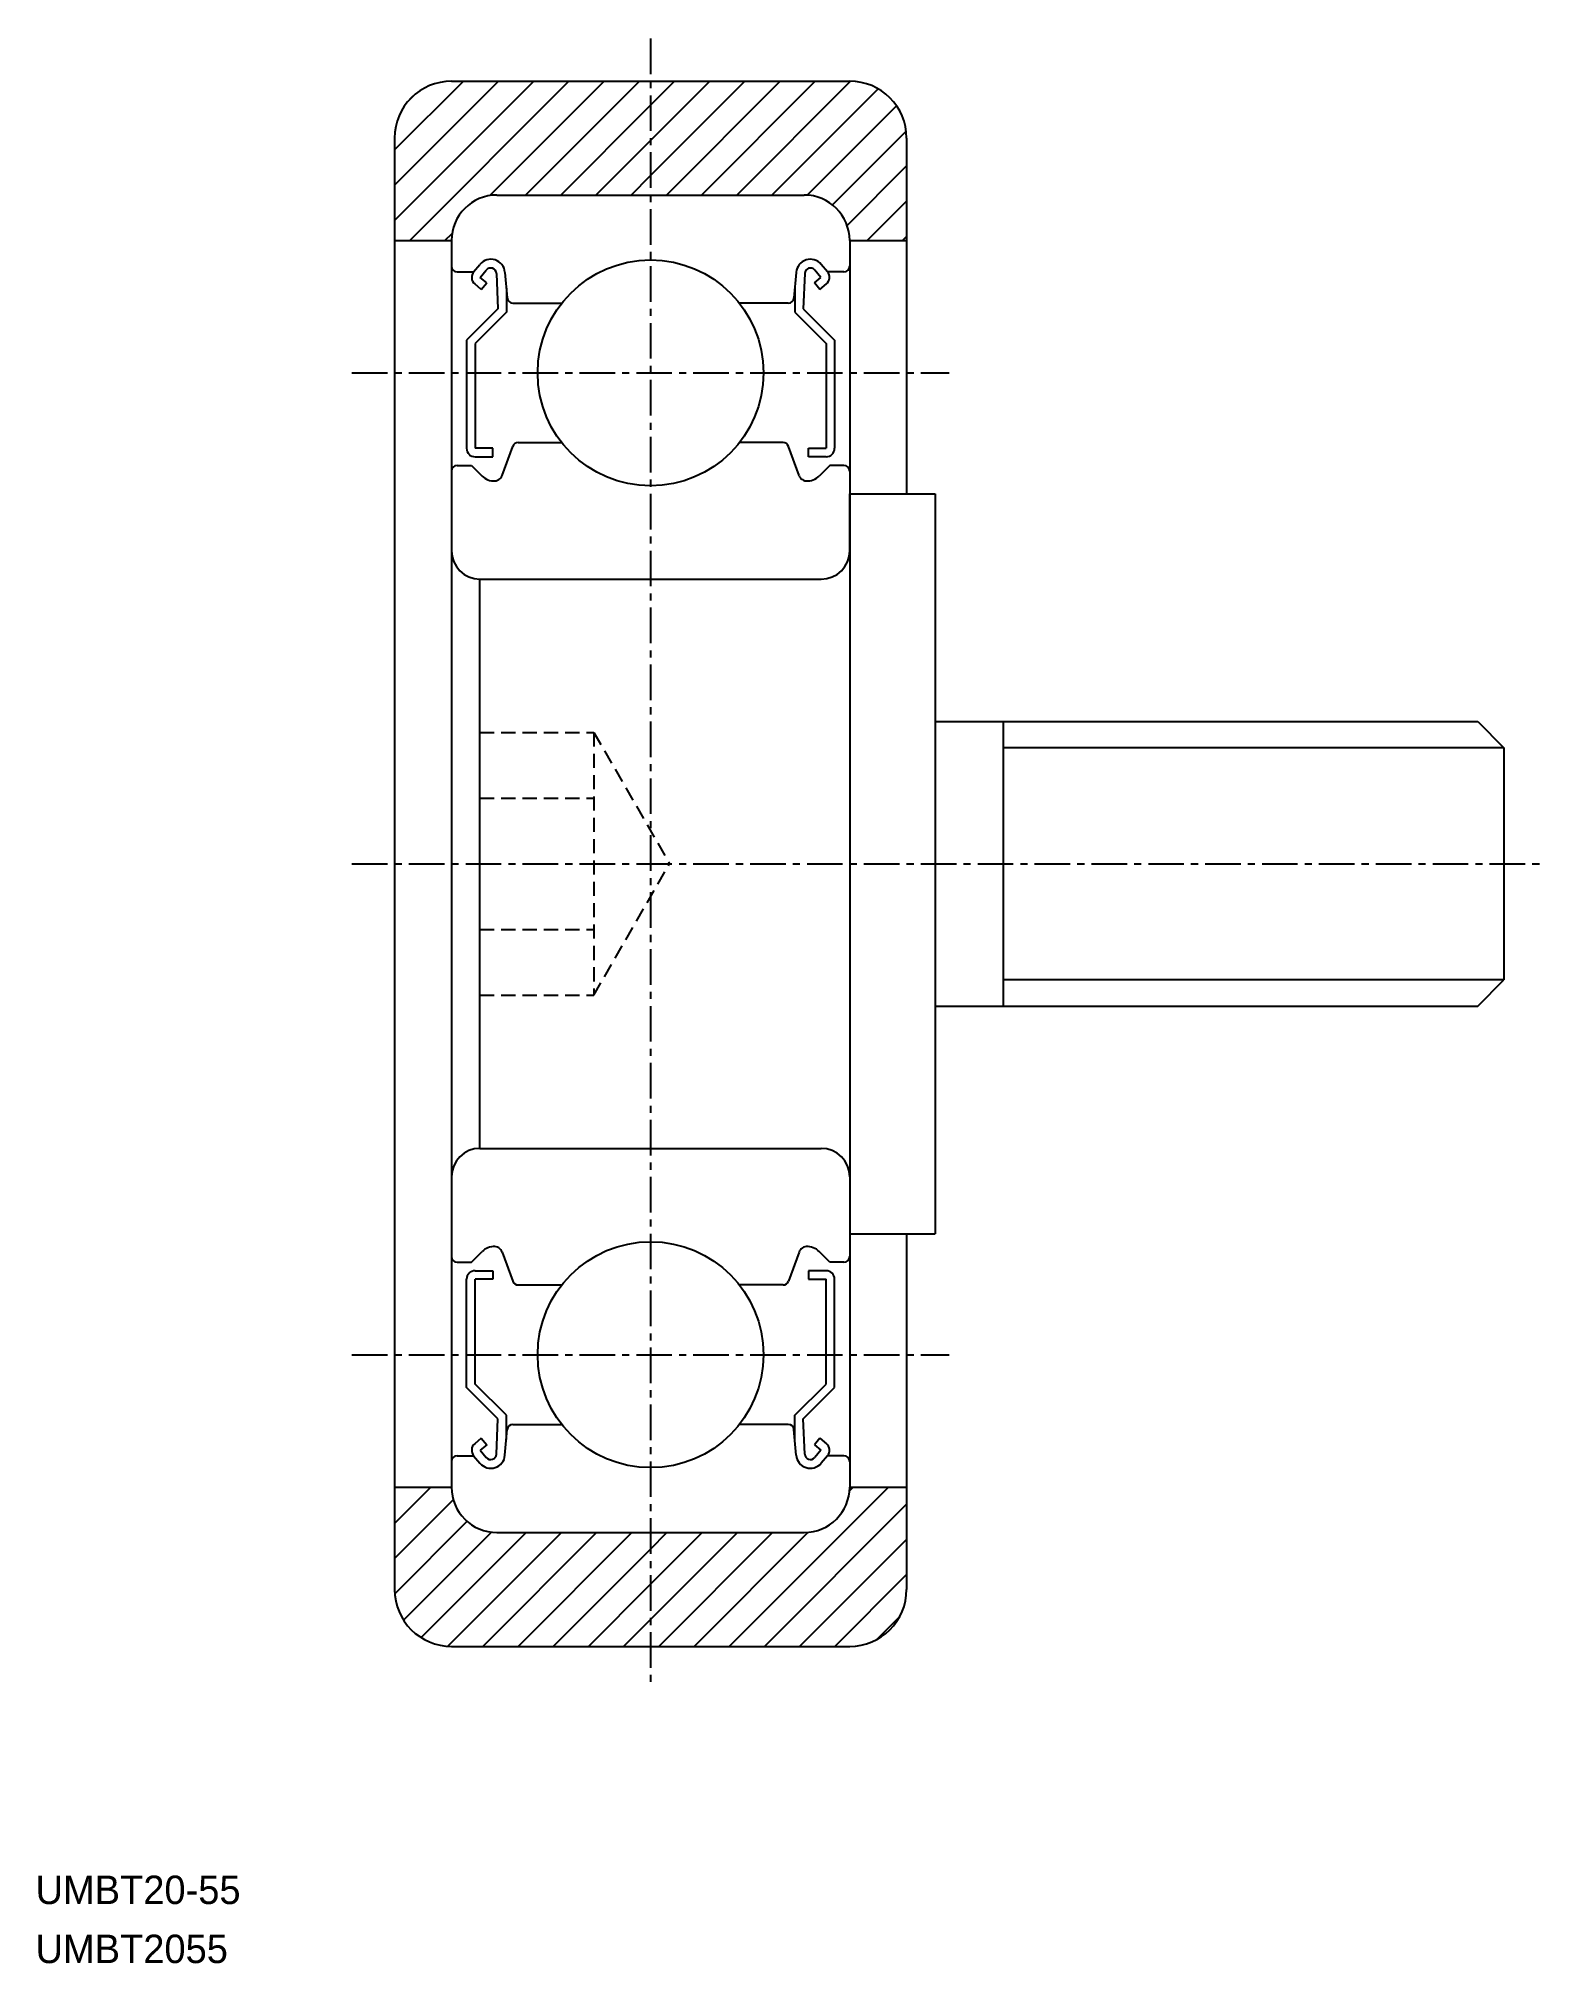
# Model space of a CAD drawing. Extents: x 31.8 to 84.9, y -15.6 to 52.
import ezdxf

# ---------------------------------------------------------------- set-up
doc = ezdxf.new("R2010")
doc.units = 0
doc.linetypes.add('CENTER', pattern=[2, 1.25, -0.25, 0.25, -0.25])
doc.linetypes.add('DASHED', pattern=[0.75, 0.5, -0.25])
doc.layers.get('0').update_dxf_attribs({"linetype": 'CONTINUOUS'})
doc.layers.add('CENTER', color=1, linetype='CENTER')

# ---------------------------------------------------------------- blocks, each defined once
blk = doc.blocks.new('*X2')
at = {"color": 0, "linetype": 'CONTINUOUS'}
for p, q in [((44.369, 45.606), (49.261, 50.499)), ((44.369, 46.843), (48.024, 50.499)), ((44.369, 48.081), (46.786, 50.499)), ((44.899, 44.899), (50.499, 50.499)), ((47.716, 46.479), (51.736, 50.499)), ((48.974, 46.499), (52.974, 50.499)), ((53.369, 47.181), (56.686, 50.499)), ((53.369, 48.419), (55.449, 50.499)), ((53.369, 49.656), (54.211, 50.499)), ((53.923, 46.499), (57.923, 50.499)), ((55.161, 46.499), (59.161, 50.499)), ((56.398, 46.499), (60.398, 50.499)), ((57.636, 46.499), (61.368, 50.231)), ((44.847, 49.797), (45.071, 50.021)), ((50.211, 46.499), (53.369, 49.656)), ((58.87, 46.496), (62.012, 49.638)), ((59.764, 46.152), (62.354, 48.742)), ((51.449, 46.499), (53.369, 48.419)), ((60.278, 45.429), (62.369, 47.519)), ((52.686, 46.499), (53.369, 47.181)), ((60.985, 44.899), (62.369, 46.282)), ((46.136, 44.899), (46.389, 45.151)), ((62.223, 44.899), (62.369, 45.044)), ((44.369, -0.179), (45.647, 1.099)), ((44.369, 1.058), (44.409, 1.099)), ((56.133, -4.501), (61.733, 1.099)), ((60.363, 0.966), (60.496, 1.099)), ((44.369, -1.417), (46.433, 0.648)), ((57.371, -4.501), (62.369, 0.497)), ((44.374, -2.649), (46.916, -0.106)), ((44.683, -3.577), (47.771, -0.489)), ((45.303, -4.194), (48.996, -0.501)), ((46.238, -4.497), (50.234, -0.501)), ((47.471, -4.501), (51.471, -0.501)), ((48.709, -4.501), (52.709, -0.501)), ((53.369, -3.554), (56.421, -0.501)), ((53.369, -2.316), (55.183, -0.501)), ((53.369, -1.079), (53.946, -0.501)), ((53.658, -4.501), (57.658, -0.501)), ((54.896, -4.501), (58.901, -0.496)), ((49.946, -4.501), (53.369, -1.079)), ((58.608, -4.501), (62.369, -0.741)), ((59.846, -4.501), (62.369, -1.978)), ((51.183, -4.501), (53.369, -2.316)), ((52.421, -4.501), (53.369, -3.554)), ((61.328, -4.256), (62.123, -3.461))]:
    blk.add_line(p, q, dxfattribs=at)

msp = doc.modelspace()

# ---------------------------------------------------------------- linework, layer by layer
at = {"color": 7, "linetype": 'CONTINUOUS'}
for p, q in [((46.369, 50.499), (60.369, 50.499)), ((44.369, 48.499), (44.369, -2.501)), ((62.369, 48.499), (62.369, 35.999)), ((47.969, 46.499), (58.769, 46.499)), ((44.369, 44.899), (46.369, 44.899)), ((46.369, 44.899), (46.369, 1.099)), ((60.369, 44.899), (60.369, 1.099)), ((60.369, 44.899), (62.369, 44.899)), ((47.148, 43.798), (47.369, 44.061)), ((59.589, 43.798), (59.368, 44.061)), ((46.569, 43.799), (47.149, 43.799)), ((47.415, 43.183), (47.185, 43.375)), ((47.379, 43.606), (47.594, 43.863)), ((47.608, 43.413), (47.379, 43.606)), ((47.415, 43.183), (47.608, 43.413)), ((47.947, 43.742), (47.999, 42.503)), ((48.25, 43.782), (48.329, 42.881)), ((58.487, 43.782), (58.409, 42.881)), ((58.79, 43.742), (58.739, 42.503)), ((59.13, 43.413), (59.359, 43.606)), ((59.323, 43.183), (59.13, 43.413)), ((59.359, 43.606), (59.143, 43.863)), ((59.323, 43.183), (59.552, 43.375)), ((60.169, 43.799), (59.589, 43.799)), ((48.299, 43.226), (48.299, 42.379)), ((48.528, 42.699), (50.246, 42.699)), ((58.209, 42.699), (56.491, 42.699)), ((57.35, 42.699), (57.35, 42.699)), ((57.78, 42.699), (57.78, 42.699)), ((58.439, 43.226), (58.439, 42.379)), ((47.999, 42.503), (46.899, 41.403)), ((48.299, 42.379), (47.199, 41.279)), ((58.439, 42.379), (59.539, 41.279)), ((58.739, 42.503), (59.839, 41.403)), ((46.899, 41.403), (46.899, 37.599)), ((47.199, 41.279), (47.199, 37.599)), ((59.539, 41.279), (59.539, 37.599)), ((59.839, 41.403), (59.839, 37.599)), ((47.819, 37.599), (47.199, 37.599)), ((47.199, 37.299), (47.819, 37.299)), ((47.819, 37.299), (47.819, 37.599)), ((48.151, 36.646), (48.522, 37.667)), ((48.71, 37.799), (50.246, 37.799)), ((58.028, 37.799), (56.491, 37.799)), ((58.587, 36.646), (58.216, 37.667)), ((58.919, 37.299), (58.919, 37.599)), ((58.919, 37.599), (59.539, 37.599)), ((59.539, 37.299), (58.919, 37.299)), ((46.569, 36.999), (47.069, 36.999)), ((47.069, 36.999), (47.443, 36.625)), ((59.669, 36.999), (59.295, 36.625)), ((60.169, 36.999), (59.669, 36.999)), ((60.369, 33.999), (60.369, 35.999)), ((60.369, 35.999), (63.369, 35.999)), ((63.369, 35.999), (63.369, 9.999)), ((47.369, 32.999), (59.369, 32.999)), ((47.369, 12.999), (47.369, 32.999)), ((63.369, 27.999), (82.449, 27.999)), ((65.769, 27.999), (65.769, 17.999)), ((82.449, 27.999), (83.369, 27.079)), ((83.369, 27.079), (83.369, 18.919)), ((82.449, 17.999), (83.369, 18.919)), ((63.369, 17.999), (82.449, 17.999)), ((47.369, 12.999), (59.369, 12.999)), ((60.369, 11.999), (60.369, 9.999)), ((60.369, 9.999), (63.369, 9.999)), ((62.369, 9.999), (62.369, -2.501)), ((46.569, 8.999), (47.069, 8.999)), ((47.069, 8.999), (47.443, 9.373)), ((48.151, 9.352), (48.522, 8.33)), ((58.587, 9.352), (58.216, 8.33)), ((59.669, 8.999), (59.295, 9.373)), ((60.169, 8.999), (59.669, 8.999)), ((46.899, 4.595), (46.899, 8.399)), ((47.199, 8.699), (47.819, 8.699)), ((47.819, 8.399), (47.199, 8.399)), ((47.199, 4.719), (47.199, 8.399)), ((47.819, 8.699), (47.819, 8.399)), ((48.71, 8.199), (50.246, 8.199)), ((58.028, 8.199), (56.491, 8.199)), ((58.919, 8.699), (58.919, 8.399)), ((59.539, 8.699), (58.919, 8.699)), ((58.919, 8.399), (59.539, 8.399)), ((59.539, 4.719), (59.539, 8.399)), ((59.839, 4.595), (59.839, 8.399)), ((47.999, 3.495), (46.899, 4.595)), ((48.299, 3.619), (47.199, 4.719)), ((58.439, 3.619), (59.539, 4.719)), ((58.739, 3.495), (59.839, 4.595)), ((47.947, 2.255), (47.999, 3.495)), ((48.299, 2.772), (48.299, 3.619)), ((58.439, 2.772), (58.439, 3.619)), ((58.79, 2.255), (58.739, 3.495)), ((47.415, 2.815), (47.185, 2.622)), ((47.415, 2.815), (47.608, 2.585)), ((48.25, 2.215), (48.329, 3.116)), ((48.528, 3.299), (50.246, 3.299)), ((58.209, 3.299), (56.491, 3.299)), ((58.487, 2.215), (58.409, 3.116)), ((59.323, 2.815), (59.13, 2.585)), ((59.323, 2.815), (59.552, 2.622)), ((46.569, 2.199), (47.149, 2.199)), ((47.148, 2.199), (47.369, 1.937)), ((47.608, 2.585), (47.379, 2.392)), ((47.379, 2.392), (47.594, 2.135)), ((59.13, 2.585), (59.359, 2.392)), ((59.359, 2.392), (59.143, 2.135)), ((59.589, 2.199), (59.368, 1.937)), ((60.169, 2.199), (59.589, 2.199)), ((44.369, 1.099), (46.369, 1.099)), ((60.369, 1.099), (62.369, 1.099)), ((47.969, -0.501), (58.769, -0.501)), ((46.369, -4.501), (60.369, -4.501))]:
    msp.add_line(p, q, dxfattribs=at)
at = {"color": 3, "linetype": 'DASHED'}
for p, q in [((47.369, 27.618), (51.369, 27.618)), ((51.369, 27.618), (54.035, 22.999)), ((51.369, 27.618), (51.369, 18.38)), ((47.369, 25.308), (51.369, 25.308)), ((51.369, 18.38), (54.035, 22.999)), ((47.369, 20.689), (51.369, 20.689)), ((47.369, 18.38), (51.369, 18.38))]:
    msp.add_line(p, q, dxfattribs=at)
at = {"color": 3, "linetype": 'CONTINUOUS'}
for p, q in [((83.369, 27.079), (65.769, 27.079)), ((83.369, 18.919), (65.769, 18.919))]:
    msp.add_line(p, q, dxfattribs=at)
at = {"color": 7, "linetype": 'CONTINUOUS'}
for centre in [(53.369, 40.249), (53.369, 5.749)]:
    msp.add_circle(centre, 3.969, dxfattribs=at)
for centre, radius, start, end in [((46.369, 48.499), 2, 90, 180), ((60.369, 48.499), 2, 0, 90), ((47.969, 44.899), 1.6, 90, 180), ((58.769, 44.899), 1.6, 0, 90), ((46.569, 43.999), 0.2, 180, 270), ((47.752, 43.739), 0.5, 4.98705, 139.90979), ((58.985, 43.739), 0.5, 40.09021, 175.01295), ((60.169, 43.999), 0.2, 270, 0), ((47.378, 43.605), 0.3, 139.90979, 229.99628), ((47.747, 43.734), 0.2, 2.37537, 139.99223), ((58.99, 43.734), 0.2, 40.00777, 177.62463), ((59.359, 43.605), 0.3, 310.00372, 40.09021), ((48.528, 42.899), 0.2, 184.98705, 270), ((58.209, 42.899), 0.2, 270, 355.01295), ((47.199, 37.599), 0.3, 180, 270), ((48.71, 37.599), 0.2, 90, 160.02987), ((58.028, 37.599), 0.2, 19.97013, 90), ((59.539, 37.599), 0.3, 270, 0), ((46.569, 36.799), 0.2, 90, 180), ((47.867, 37.049), 0.6, 225, 272.80484), ((47.869, 36.749), 0.3, 265.5374, 340.02987), ((58.869, 36.749), 0.3, 199.97013, 274.4626), ((58.871, 37.049), 0.6, 267.19516, 315), ((60.169, 36.799), 0.2, 0, 90), ((47.369, 33.999), 1, 180, 270), ((59.369, 33.999), 1, 270, 0), ((47.369, 11.999), 1, 90, 180), ((59.369, 11.999), 1, 0, 90), ((47.867, 8.949), 0.6, 87.19516, 135), ((47.869, 9.249), 0.3, 19.97013, 94.4626), ((58.869, 9.249), 0.3, 85.5374, 160.02987), ((58.871, 8.949), 0.6, 45, 92.80484), ((46.569, 9.199), 0.2, 180, 270), ((60.169, 9.199), 0.2, 270, 0), ((47.199, 8.399), 0.3, 90, 180), ((48.71, 8.399), 0.2, 199.97013, 270), ((58.028, 8.399), 0.2, 270, 340.02987), ((59.539, 8.399), 0.3, 0, 90), ((48.528, 3.099), 0.2, 90, 175.01295), ((58.209, 3.099), 0.2, 4.98705, 90), ((46.569, 1.999), 0.2, 90, 180), ((47.378, 2.392), 0.3, 130.00372, 220.09021), ((47.752, 2.259), 0.5, 220.09021, 355.01295), ((47.747, 2.264), 0.2, 220.00777, 357.62463), ((58.985, 2.259), 0.5, 184.98705, 319.90979), ((58.99, 2.264), 0.2, 182.37537, 319.99223), ((59.359, 2.392), 0.3, 319.90979, 49.99628), ((60.169, 1.999), 0.2, 0, 90), ((47.969, 1.099), 1.6, 180, 270), ((58.769, 1.099), 1.6, 270, 0), ((46.369, -2.501), 2, 180, 270), ((60.369, -2.501), 2, 270, 0)]:
    msp.add_arc(centre, radius, start, end, dxfattribs=at)
at = {"layer": 'CENTER', "color": 1, "linetype": 'CENTER'}
for p, q in [((53.369, 51.999), (53.369, -6.001)), ((42.869, 40.249), (63.869, 40.249)), ((42.869, 22.999), (84.869, 22.999)), ((42.869, 5.749), (63.869, 5.749))]:
    msp.add_line(p, q, dxfattribs=at)

# ---------------------------------------------------------------- block references
at = {"color": 7, "linetype": 'CONTINUOUS'}
msp.add_blockref('*X2', (0, 0), dxfattribs=at)

# ---------------------------------------------------------------- texts
for s, p in [('UMBT20-55', (31.745, -13.555)), ('UMBT2055', (31.745, -15.63))]:
    msp.add_text(s, height=1, dxfattribs=at).set_placement(p)

doc.saveas('drawing.dxf')
